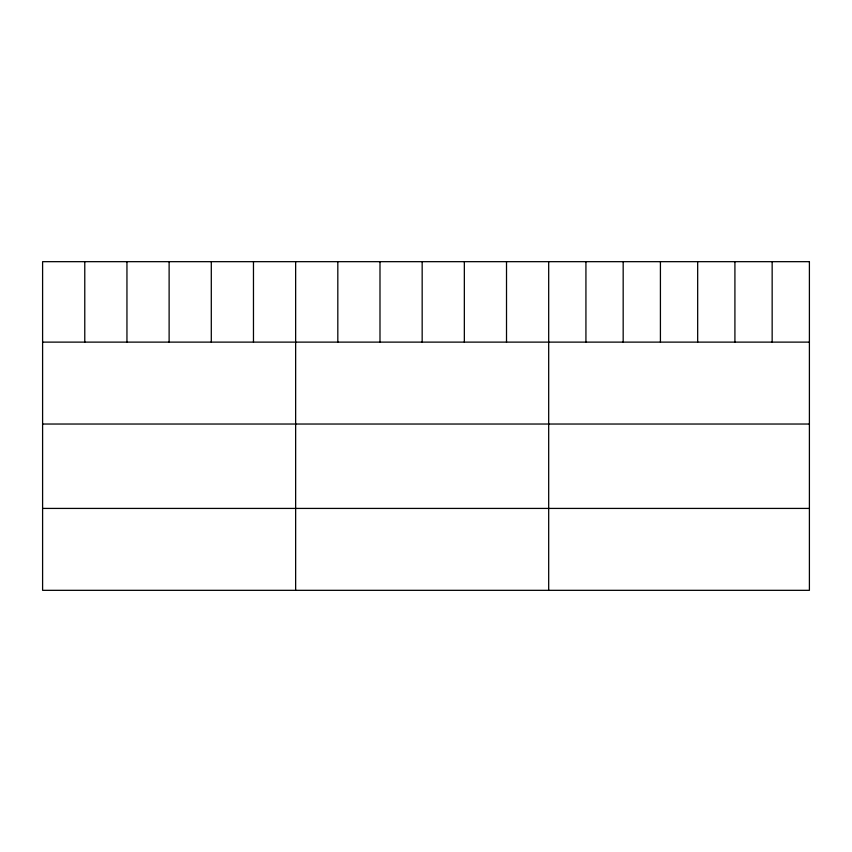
<?xml version="1.0" encoding="UTF-8"?>
<svg xmlns="http://www.w3.org/2000/svg" width="852" height="852" viewBox="0 0 852 852"><rect width="100%" height="100%" fill="white"/><g stroke="black" fill="none" stroke-linecap="round" stroke-linejoin="round"><path stroke-width="1.28" d="M42.6 342.121L809.4 342.121M42.6 424.03L809.4 424.03M42.6 508.42L809.4 508.42M772.157 261.67L772.157 342.121M734.914 261.67L734.914 342.121M697.671 261.67L697.671 342.121M660.417 261.67L660.417 342.121M623.174 261.67L623.174 342.121M585.931 261.67L585.931 342.121M548.688 261.67L548.688 590.329M506.514 261.67L506.514 342.121M464.34 261.67L464.34 342.121M422.166 261.67L422.166 342.121M379.992 261.67L379.992 342.121M337.818 261.67L337.818 342.121M295.644 261.67L295.644 590.329M253.47 261.67L253.47 342.121M211.296 261.67L211.296 342.121M169.122 261.67L169.122 342.121M126.948 261.67L126.948 342.121M84.774 261.67L84.774 342.121M809.4 261.67L42.6 261.67L42.6 590.329L809.4 590.329L809.4 261.67"/></g></svg>
